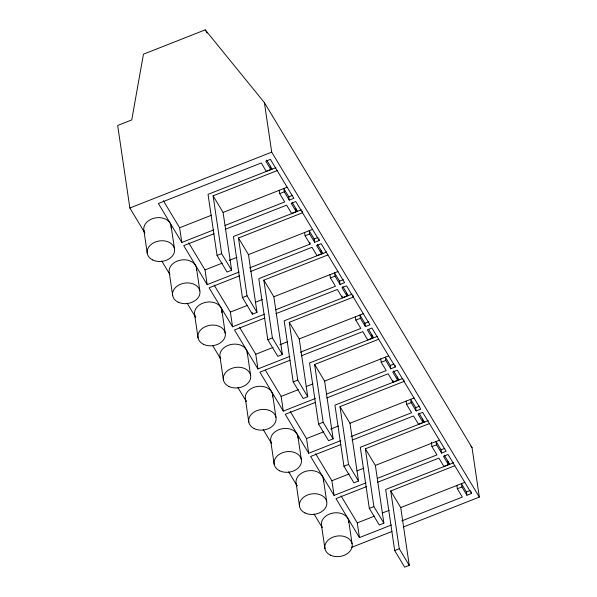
<?xml version="1.0" encoding="UTF-8"?>
<svg xmlns="http://www.w3.org/2000/svg" width="597" height="597" viewBox="0 0 597 597"><rect width="100%" height="100%" fill="white"/><g stroke="black" fill="none" stroke-linecap="round" stroke-linejoin="round"><path stroke-width="0.9" d="M403.214 527.054L479.331 497.085L472.018 447.556L264.404 102.632L205.234 29.85L143.459 54.178L131.743 119.93L117.669 125.467L129.862 208.01L144.877 232.964A13.798 10.298 -8.4 0 1 151.966 218.883A13.798 10.298 -8.4 0 1 170.048 223.054M129.862 208.01L271.717 152.16L264.404 102.632M270.337 166.182L270.822 169.481L266.247 171.287L261.255 162.981L158.354 203.495L181.809 242.457L213.801 229.86M275.926 167.66L208.04 194.338L217.054 255.419L227.047 272.023L231.629 270.217L223.091 212.435L213.099 195.838L277.165 170.615M181.809 242.457L179.637 227.763L211.532 215.204M223.091 212.435L287.157 187.212M225.039 225.435L284.702 201.943L279.702 193.637L284.284 191.838L283.791 188.533L288.791 196.838L289.276 200.137L293.851 198.338L270.404 159.377L265.829 161.183L270.822 169.481M288.791 196.838L292.605 195.338M213.995 233.74L183.734 245.658L207.181 284.612L239.173 272.016M225.241 229.315L286.627 205.144L291.627 213.442L296.202 211.644L295.716 208.338M301.298 209.823L233.412 236.502L242.434 297.582L252.427 314.186L257.001 312.38L248.471 254.598L238.479 238.002L302.545 212.771L302.306 211.151M217.054 255.419L221.636 253.621L213.099 195.838M207.181 284.612L205.01 269.919L222.256 263.135M229.151 260.419L236.905 257.367M248.471 254.598L312.537 229.375M249.553 267.934L310.074 244.098L305.082 235.8L309.656 234.002L309.171 230.696L314.164 238.994L314.656 242.3L319.231 240.494L318.985 238.845M314.164 238.994L317.977 237.494M239.375 275.904L209.114 287.821L232.561 326.775L264.553 314.179M250.613 271.478L312.007 247.307L317 255.606L321.582 253.807L321.089 250.501M326.678 251.979L258.792 278.657L267.814 339.745L277.806 356.342L282.381 354.543L273.844 296.761L263.852 280.157L327.917 254.934M242.434 297.582L247.009 295.776L238.479 238.002M232.561 326.775L230.39 312.082L247.628 305.298M255.389 302.239L262.284 299.522M273.844 296.761L337.909 271.538M275.792 309.753L335.454 286.262L330.454 277.963L335.036 276.157L334.544 272.859L339.544 281.157L340.029 284.463L344.603 282.657L321.156 243.703L316.582 245.501L321.582 253.807M339.544 281.157L343.357 279.657M264.755 318.067L234.487 329.977L257.934 368.939L289.926 356.342M275.993 313.641L337.38 289.463L342.38 297.769L346.954 295.963L346.469 292.664M352.051 294.142L284.165 320.82L293.187 381.901L303.179 398.505L307.753 396.707L299.224 338.924L289.232 322.32L353.297 297.097L353.058 295.47M267.814 339.745L272.389 337.939L263.852 280.157M257.934 368.939L255.77 354.245L273.008 347.454M279.903 344.745L287.657 341.685M299.224 338.924L363.289 313.701M300.306 352.252L360.834 328.425L355.834 320.126L360.409 318.32L359.924 315.022L364.916 323.32L365.409 326.619L369.983 324.82L346.536 285.866L341.962 287.664L346.954 295.963M364.916 323.32L368.73 321.82M290.127 360.222L259.867 372.14L283.314 411.102L315.306 398.505M301.366 355.797L362.76 331.626L367.759 339.932L372.334 338.126L371.841 334.827M377.431 336.305L309.544 362.983L318.567 424.064L328.559 440.668L333.133 438.862L324.604 381.08L314.612 364.483L378.67 339.26M293.187 381.901L297.761 380.102L289.232 322.32M283.314 411.102L281.142 396.408L298.381 389.617M306.142 386.565L313.037 383.849M324.604 381.08L388.662 355.857M326.544 394.08L386.207 370.588L381.214 362.282L385.789 360.484L385.304 357.178L390.296 365.483L390.781 368.782L395.363 366.983L395.117 365.334M390.296 365.483L394.11 363.983M315.507 402.385L285.239 414.303L308.694 453.257L340.686 440.661M326.746 397.96L388.14 373.789L393.132 382.087L397.706 380.289L397.221 376.983M402.803 378.461L334.924 405.147L343.939 466.227L353.931 482.831L358.506 481.025L349.976 423.243L339.984 406.647L404.05 381.416L403.811 379.796M318.567 424.064L323.141 422.266L314.612 364.483M308.694 453.257L306.522 438.564L323.761 431.78M330.656 429.064L338.417 426.012M349.976 423.243L414.042 398.02M351.058 436.579L411.587 412.743L406.587 404.445L411.161 402.647L410.676 399.341L415.676 407.639L416.161 410.945L420.736 409.139L397.289 370.185L392.714 371.991L397.706 380.289M415.676 407.639L419.49 406.139M340.88 444.549L310.619 456.466L334.066 495.42L366.058 482.824M352.126 440.123L413.512 415.952L418.512 424.251L423.086 422.452L422.601 419.146M428.183 420.624L360.297 447.302L369.319 508.39L379.311 524.987L383.886 523.188L375.356 465.406L365.364 448.802L429.43 423.579M343.939 466.227L348.521 464.421L339.984 406.647M334.066 495.42L331.895 480.727L349.141 473.943M356.894 470.884L363.789 468.167M375.356 465.406L439.422 440.183M377.297 478.398L436.959 454.907L431.967 446.608L436.541 444.802L436.056 441.504L441.049 449.802L441.541 453.108L446.116 451.302L422.669 412.348L418.087 414.146L423.086 422.452M441.049 449.802L444.862 448.302M366.26 486.712L335.999 498.622L359.446 537.584L391.438 524.987M377.498 482.286L438.892 458.108L443.884 466.414L448.459 464.608L447.974 461.309M453.563 462.787L385.677 489.465L394.692 550.546L404.684 567.15L409.266 565.352L400.729 507.569L390.736 490.965L454.802 465.742M369.319 508.39L373.894 506.584L365.364 448.802M359.446 537.584L357.275 522.89L374.513 516.099M382.274 513.047L389.169 510.331M400.729 507.569L464.794 482.339M401.811 520.897L462.339 497.07L457.339 488.771L461.921 486.965L461.429 483.667L466.429 491.965L466.914 495.264L471.488 493.465L471.249 491.816M466.429 491.965L470.242 490.465M351.312 547.486L391.968 531.479M394.692 550.546L399.274 548.747L390.736 490.965M470.846 446.116L472.018 447.556M205.234 29.85L207.159 33.044M271.717 152.16L479.331 497.085M319.231 240.494L295.784 201.54L291.202 203.346L296.202 211.644M395.363 366.983L371.909 328.022L367.334 329.828L372.334 338.126M471.488 493.465L448.041 454.511L443.467 456.309L448.459 464.608M266.702 160.145L272.105 169.115M292.082 202.301L297.478 211.271M317.455 244.464L322.858 253.434M342.835 286.627L348.23 295.597M368.662 329.544L373.61 337.76M393.587 370.946L398.99 379.916M418.967 413.109L424.363 422.079M444.34 455.272L449.742 464.242M284.284 191.838L289.276 200.137M309.656 234.002L314.656 242.3M335.036 276.157L340.029 284.463M360.409 318.32L365.409 326.619M385.789 360.484L390.781 368.782M411.161 402.647L416.161 410.945M436.541 444.802L441.541 453.108M461.921 486.965L466.914 495.264M221.636 253.621L231.629 270.217M247.009 295.776L257.001 312.38M272.389 337.939L282.381 354.543M297.761 380.102L307.753 396.707M323.141 422.266L333.133 438.862M348.521 464.421L358.506 481.025M373.894 506.584L383.886 523.188M399.274 548.747L409.266 565.352M163.369 200.726L179.637 227.763M188.742 242.889L205.01 269.919M214.122 285.053L230.39 312.082M239.494 327.216L255.77 354.245M265.352 370.17L281.142 396.408M290.246 411.534L306.522 438.564M315.626 453.698L331.895 480.727M341.006 495.861L357.275 522.89M161.794 261.061L169.787 274.344M187.167 303.224L195.637 317.291A13.798 10.298 -8.4 0 1 206.166 302.231A13.798 10.298 -8.4 0 1 221.86 312.612M212.547 345.387L220.539 358.67M237.919 387.55L246.389 401.609A13.798 10.298 -8.4 0 1 256.919 386.558A13.798 10.298 -8.4 0 1 272.62 396.93M263.299 429.706L271.292 442.989M288.672 471.869L297.142 485.936A13.798 10.298 -8.4 0 1 307.671 470.876A13.798 10.298 -8.4 0 1 323.373 481.257M314.052 514.032L322.044 527.315M456.832 485.301L457.339 488.771M431.325 442.273L431.967 446.608M406.079 400.983L406.587 404.445M392.878 380.356L393.132 382.087M380.699 358.819L381.214 362.282M355.319 316.656L355.834 320.126M342.126 296.03L342.38 297.769M329.947 274.493L330.454 277.963M309.821 242.367L310.074 244.098M348.678 520.718L352.096 543.83M304.567 232.337L305.082 235.8M323.305 478.555L326.716 501.667M279.195 190.174L279.702 193.637M321.522 525.561L324.94 548.673M297.925 436.392L301.336 459.511M296.149 483.398L299.56 506.517M272.553 394.236L275.963 417.348M252.158 312.358L252.427 314.186M270.769 441.243L274.18 464.354M247.173 352.073L250.583 375.185M245.397 399.08L248.807 422.191M221.793 309.91L225.211 333.022M220.017 356.916L223.427 380.028M196.42 267.747L199.831 290.866M194.637 314.761L198.055 337.872M171.04 225.591L174.451 248.703M169.264 272.598L172.675 295.709M143.884 230.435L147.302 253.546M322.089 527.285A13.798 10.298 -8.4 0 1 333.051 513.039A13.798 10.298 -8.4 0 1 348.827 522.509M170.481 223.868A13.798 10.298 -8.4 0 1 171.108 228.285M169.824 274.314A13.798 10.298 -8.4 0 1 181.384 259.979A13.798 10.298 -8.4 0 1 196.488 270.448M220.577 358.64A13.798 10.298 -8.4 0 1 231.546 344.394A13.798 10.298 -8.4 0 1 247.322 353.864M271.337 442.959A13.798 10.298 -8.4 0 1 282.299 428.713A13.798 10.298 -8.4 0 1 298.075 438.191M254.232 428.624A13.798 10.298 -8.4 0 0 276.03 420.042A13.798 10.298 -8.4 0 0 256.889 410.639A13.798 10.298 -8.4 0 0 254.232 428.624M228.86 386.46A13.798 10.298 -8.4 0 0 250.65 377.879A13.798 10.298 -8.4 0 0 231.509 368.476A13.798 10.298 -8.4 0 0 228.86 386.46M203.48 344.305A13.798 10.298 -8.4 0 0 225.278 335.723A13.798 10.298 -8.4 0 0 206.137 326.313A13.798 10.298 -8.4 0 0 203.48 344.305M178.1 302.142A13.798 10.298 -8.4 0 0 199.898 293.56A13.798 10.298 -8.4 0 0 180.757 284.157A13.798 10.298 -8.4 0 0 178.1 302.142M279.612 470.787A13.798 10.298 -8.4 0 0 301.41 462.205A13.798 10.298 -8.4 0 0 282.269 452.802A13.798 10.298 -8.4 0 0 279.612 470.787M304.985 512.95A13.798 10.298 -8.4 0 0 326.783 504.368A13.798 10.298 -8.4 0 0 307.642 494.958A13.798 10.298 -8.4 0 0 304.985 512.95M330.365 555.106A13.798 10.298 -8.4 0 0 352.163 546.524A13.798 10.298 -8.4 0 0 333.022 537.121A13.798 10.298 -8.4 0 0 330.365 555.106M152.728 259.979A13.798 10.298 -8.4 0 0 174.525 251.397A13.798 10.298 -8.4 0 0 155.384 241.994A13.798 10.298 -8.4 0 0 152.728 259.979"/></g></svg>
